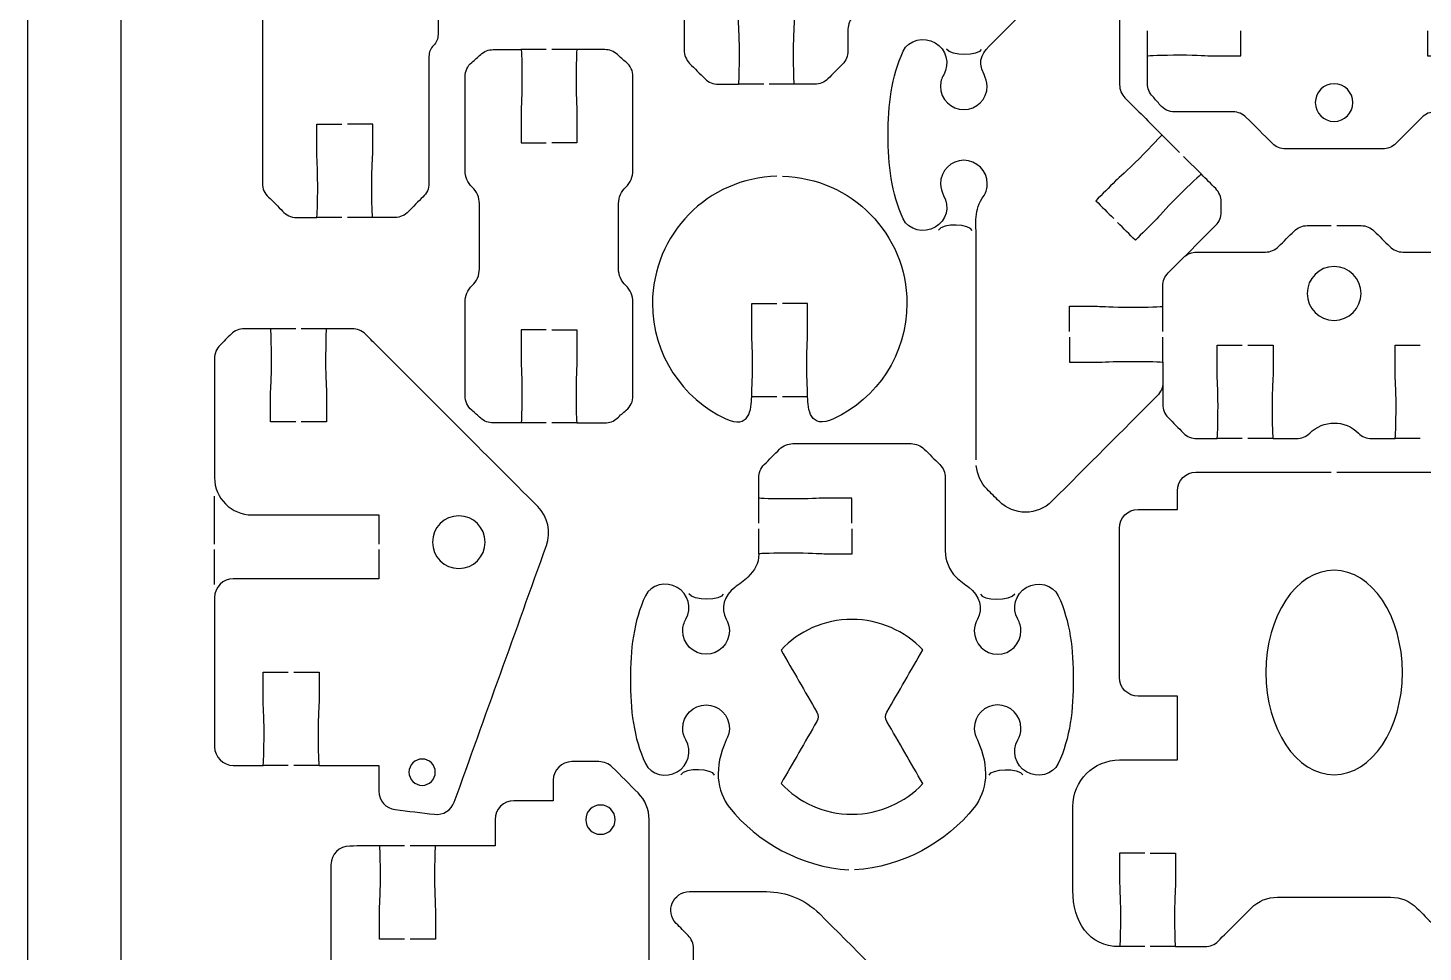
# Model space of a CAD drawing. Extents: x 0 to 410, y 0 to 455.
# Drawn here: x 135.1 to 209.8, y 76.1 to 125.7 of the extents above; entities that cross this region are included whole.
import ezdxf

# ---------------------------------------------------------------- set-up
doc = ezdxf.new("R2010")
doc.units = 0
doc.header["$MEASUREMENT"] = 0
doc.layers.add('DEFAULT', color=18, linetype='CONTINUOUS')

msp = doc.modelspace()

# ---------------------------------------------------------------- linework, layer by layer
at = {"layer": 'DEFAULT', "color": 1}
for points in [[(135.05, 17.15), (135.05, 212.847)], [(140.05, 17.15), (140.05, 212.847)], [(195.052, 124.155), (195.052, 125.503)], [(162.825, 124.49), (161.474, 124.49)], [(164.476, 124.49), (163.125, 124.49)], [(174.481, 122.631), (173.13, 122.631)], [(176.132, 122.631), (174.781, 122.631)], [(196.773, 118.976), (195.817, 119.932)], [(197.937, 117.812), (196.985, 118.765)], [(151.879, 115.498), (150.531, 115.498)], [(153.53, 115.498), (152.178, 115.498)], [(195.874, 109.388), (195.874, 110.739)], [(149.402, 109.539), (148.051, 109.539)], [(151.053, 109.539), (149.702, 109.539)], [(195.874, 107.74), (195.874, 109.088)], [(175.19, 105.888), (173.839, 105.888)], [(176.838, 105.888), (175.49, 105.888)], [(162.825, 104.488), (161.474, 104.488)], [(164.476, 104.488), (163.125, 104.488)], [(200.128, 103.648), (198.78, 103.648)], [(201.779, 103.648), (200.428, 103.648)], [(209.671, 103.648), (208.323, 103.648)], [(145.056, 98.004), (145.052, 100.565)], [(174.213, 99.115), (174.213, 100.466)], [(174.213, 97.464), (174.213, 98.815)], [(145.056, 95.841), (145.056, 97.704)], [(149.003, 86.14), (147.652, 86.14)], [(150.654, 86.14), (149.303, 86.14)], [(155.241, 81.829), (153.889, 81.829)], [(156.892, 81.829), (155.54, 81.829)], [(194.9, 76.435), (193.552, 76.435)], [(196.551, 76.435), (195.2, 76.435)]]:
    msp.add_lwpolyline(points, dxfattribs=at)
for points, knots in [([(149.381, 136.418), (148.931, 136.418), (148.48, 136.418), (148.03, 136.418), (148.03, 136.917), (148.03, 137.417), (148.03, 137.917), (148.03, 138.203), (148.079, 138.7), (148.079, 139.667), (148.079, 140.633), (148.058, 141.416), (148.03, 141.416), (147.636, 141.416), (147.242, 141.416), (146.848, 141.416), (146.562, 141.416), (146.28, 141.293), (146.093, 141.074), (145.903, 140.852), (145.56, 140.524), (145.345, 140.326), (145.137, 140.139), (145.017, 139.871), (145.017, 139.593), (145.017, 136.629), (145.017, 133.666), (145.017, 130.703), (145.017, 130.219), (145.19, 129.754), (145.507, 129.39), (146.047, 128.768), (146.587, 128.146), (147.127, 127.524), (147.444, 127.161), (147.617, 126.695), (147.617, 126.212), (147.617, 123.248), (147.617, 120.285), (147.617, 117.322), (147.617, 117.043), (147.737, 116.778), (147.942, 116.588), (148.157, 116.39), (148.499, 116.059), (148.693, 115.836), (148.884, 115.621), (149.159, 115.498), (149.444, 115.498), (149.807, 115.498), (150.169, 115.498), (150.531, 115.498), (150.556, 115.498), (150.58, 116.281), (150.58, 117.248), (150.58, 118.214), (150.531, 118.712), (150.531, 118.997), (150.531, 119.497), (150.531, 119.997), (150.531, 120.497), (150.98, 120.497), (151.429, 120.497), (151.879, 120.497)], [0, 0, 0, 0, 3.83, 3.83, 3.83, 8.08, 8.08, 8.08, 9.08, 9.08, 9.08, 10.08, 10.08, 10.08, 13.43, 13.43, 13.43, 14.43, 14.43, 14.43, 15.43, 15.43, 15.43, 16.43, 16.43, 16.43, 41.63, 41.63, 41.63, 42.63, 42.63, 42.63, 49.633728, 49.633728, 49.633728, 50.633728, 50.633728, 50.633728, 75.833728, 75.833728, 75.833728, 76.833728, 76.833728, 76.833728, 77.833728, 77.833728, 77.833728, 78.833728, 78.833728, 78.833728, 81.913728, 81.913728, 81.913728, 82.913728, 82.913728, 82.913728, 83.913728, 83.913728, 83.913728, 88.163728, 88.163728, 88.163728, 91.983728, 91.983728, 91.983728, 91.983728]), ([(174.894, 139.183), (174.894, 138.734), (174.894, 138.285), (174.894, 137.836), (174.394, 137.836), (173.894, 137.836), (173.395, 137.836), (173.109, 137.836), (172.611, 137.885), (171.645, 137.885), (170.678, 137.885), (169.895, 137.86), (169.895, 137.836), (169.895, 137.252), (169.895, 136.669), (169.895, 136.086), (169.895, 135.948), (169.948, 135.811), (170.043, 135.712), (170.145, 135.603), (170.22, 135.476), (170.22, 135.327), (170.22, 131.706), (170.22, 128.084), (170.22, 124.462), (170.22, 124.194), (170.325, 123.94), (170.512, 123.749), (170.788, 123.475), (171.063, 123.201), (171.338, 122.927), (171.525, 122.737), (171.779, 122.631), (172.043, 122.631), (172.407, 122.631), (172.77, 122.631), (173.133, 122.631), (173.158, 122.631), (173.183, 123.414), (173.183, 124.384), (173.183, 125.351), (173.133, 125.848), (173.133, 126.134), (173.133, 126.634), (173.133, 127.134), (173.133, 127.633), (173.583, 127.633), (174.032, 127.633), (174.481, 127.633)], [0, 0, 0, 0, 3.82, 3.82, 3.82, 8.07, 8.07, 8.07, 9.07, 9.07, 9.07, 10.07, 10.07, 10.07, 15.03, 15.03, 15.03, 16.03, 16.03, 16.03, 17.03, 17.03, 17.03, 47.83, 47.83, 47.83, 48.83, 48.83, 48.83, 52.132196, 52.132196, 52.132196, 53.132196, 53.132196, 53.132196, 56.222196, 56.222196, 56.222196, 57.222196, 57.222196, 57.222196, 58.222196, 58.222196, 58.222196, 62.472196, 62.472196, 62.472196, 66.292196, 66.292196, 66.292196, 66.292196]), ([(183.48, 132.636), (183.031, 132.636), (182.582, 132.636), (182.133, 132.636), (182.133, 132.136), (182.133, 131.636), (182.133, 131.136), (182.133, 130.851), (182.182, 130.353), (182.182, 129.387), (182.182, 128.462), (182.161, 127.707), (182.133, 127.633), (181.769, 127.633), (181.406, 127.633), (181.043, 127.633), (180.778, 127.633), (180.524, 127.528), (180.337, 127.341), (179.989, 126.992), (179.641, 126.644), (179.293, 126.296), (179.106, 126.106), (179, 125.852), (179, 125.587), (179, 125.197), (179, 124.806), (179, 124.416), (179, 124.155), (178.894, 123.901), (178.707, 123.714), (178.446, 123.451), (178.185, 123.187), (177.924, 122.924), (177.737, 122.737), (177.483, 122.631), (177.215, 122.631), (176.854, 122.631), (176.493, 122.631), (176.132, 122.631), (176.104, 122.631), (176.083, 123.414), (176.083, 124.384), (176.083, 125.351), (176.132, 125.848), (176.132, 126.134), (176.132, 126.634), (176.132, 127.134), (176.132, 127.633), (175.682, 127.633), (175.231, 127.633), (174.781, 127.633)], [0, 0, 0, 0, 3.82, 3.82, 3.82, 8.07, 8.07, 8.07, 9.07, 9.07, 9.07, 11.07, 11.07, 11.07, 14.16, 14.16, 14.16, 15.16, 15.16, 15.16, 19.346072, 19.346072, 19.346072, 20.346072, 20.346072, 20.346072, 23.666072, 23.666072, 23.666072, 24.666072, 24.666072, 24.666072, 27.8198, 27.8198, 27.8198, 28.8198, 28.8198, 28.8198, 31.8898, 31.8898, 31.8898, 32.8898, 32.8898, 32.8898, 33.8898, 33.8898, 33.8898, 38.1398, 38.1398, 38.1398, 41.9698, 41.9698, 41.9698, 41.9698]), ([(185.869, 102.509), (185.869, 103.697), (185.876, 111.49), (185.872, 114.228), (185.869, 115.29), (185.714, 115.826), (186.292, 116.683), (186.409, 116.863), (186.461, 117.078), (186.461, 117.308), (186.461, 117.995), (185.901, 118.556), (185.209, 118.56), (184.521, 118.56), (183.957, 117.999), (183.957, 117.304), (183.957, 117.078), (184.024, 116.867), (184.126, 116.68), (184.475, 116.083), (184.267, 115.318), (183.667, 114.976), (183.071, 114.63), (182.253, 114.806), (181.956, 115.427), (181.321, 116.778), (181.152, 118.334), (181.152, 119.911), (181.152, 121.491), (181.321, 123.054), (181.956, 124.402), (182.253, 125.026), (183.071, 125.203), (183.667, 124.857), (184.264, 124.511), (184.472, 123.746), (184.13, 123.146), (184.017, 122.963), (183.957, 122.751), (183.957, 122.525), (183.957, 121.834), (184.518, 121.276), (185.209, 121.273), (185.897, 121.273), (186.458, 121.834), (186.458, 122.529), (186.458, 122.751), (186.377, 122.956), (186.289, 123.15), (185.893, 124.003), (186.246, 124.356), (186.747, 124.857), (188.021, 126.131), (191.845, 129.955), (191.845, 129.955), (192.476, 130.586), (193.556, 130.138), (193.552, 129.249), (193.553, 127.036), (193.555, 124.823), (193.556, 122.61), (193.556, 122.345), (193.658, 122.091), (193.845, 121.904), (194.502, 121.247), (195.16, 120.59), (195.817, 119.932), (195.817, 119.893), (195.284, 119.332), (194.618, 118.659), (193.93, 117.974), (193.542, 117.657), (193.341, 117.456), (192.988, 117.102), (192.635, 116.748), (192.282, 116.394), (192.601, 116.076), (192.92, 115.759), (193.238, 115.441)], [0, 0, 0, 0, 1, 1, 1, 2, 2, 2, 3, 3, 3, 4, 4, 4, 5, 5, 5, 6, 6, 6, 7, 7, 7, 8, 8, 8, 9, 9, 9, 10, 10, 10, 11, 11, 11, 12, 12, 12, 13, 13, 13, 14, 14, 14, 15, 15, 15, 16, 16, 16, 17, 17, 17, 18, 18, 18, 19, 19, 19, 37.820003, 37.820003, 37.820003, 38.820003, 38.820003, 38.820003, 46.725456, 46.725456, 46.725456, 47.725456, 47.725456, 47.725456, 48.725456, 48.725456, 48.725456, 52.975174, 52.975174, 52.975174, 56.800628, 56.800628, 56.800628, 56.800628]), ([(152.027, 128.311), (152.027, 127.86), (152.027, 127.41), (152.027, 126.96), (152.527, 126.96), (153.026, 126.96), (153.526, 126.96), (153.812, 126.96), (154.309, 127.009), (155.276, 127.009), (156.242, 127.009), (157.029, 126.984), (157.029, 126.96), (157.029, 126.406), (157.029, 125.852), (157.029, 125.298), (157.029, 125.079), (156.941, 124.868), (156.786, 124.709), (156.631, 124.554), (156.542, 124.342), (156.542, 124.123), (156.542, 121.857), (156.542, 119.591), (156.542, 117.325), (156.542, 117.046), (156.426, 116.782), (156.221, 116.591), (155.999, 116.387), (155.653, 116.041), (155.449, 115.819), (155.258, 115.614), (154.994, 115.498), (154.715, 115.498), (154.32, 115.498), (153.925, 115.498), (153.53, 115.498), (153.501, 115.498), (153.48, 116.281), (153.48, 117.248), (153.48, 118.214), (153.53, 118.712), (153.53, 118.997), (153.53, 119.497), (153.53, 119.997), (153.53, 120.497), (153.079, 120.497), (152.629, 120.497), (152.178, 120.497)], [0, 0, 0, 0, 3.83, 3.83, 3.83, 8.08, 8.08, 8.08, 9.08, 9.08, 9.08, 10.08, 10.08, 10.08, 14.79, 14.79, 14.79, 15.79, 15.79, 15.79, 16.79, 16.79, 16.79, 36.06, 36.06, 36.06, 37.06, 37.06, 37.06, 38.06, 38.06, 38.06, 39.06, 39.06, 39.06, 42.42, 42.42, 42.42, 43.42, 43.42, 43.42, 44.42, 44.42, 44.42, 48.67, 48.67, 48.67, 52.5, 52.5, 52.5, 52.5]), ([(210.052, 125.503), (210.052, 125.053), (210.052, 124.604), (210.052, 124.155), (210.551, 124.155), (211.051, 124.155), (211.551, 124.155), (211.837, 124.155), (212.338, 124.204), (213.304, 124.204), (214.271, 124.204), (215.054, 124.18), (215.054, 124.155), (215.054, 123.659), (215.054, 123.162), (215.054, 122.666), (215.054, 122.412), (214.959, 122.169), (214.782, 121.989), (214.641, 121.837), (214.5, 121.678), (214.37, 121.516), (214.179, 121.287), (213.897, 121.153), (213.601, 121.153), (212.555, 121.153), (211.51, 121.153), (210.464, 121.153), (210.2, 121.153), (209.946, 121.047), (209.759, 120.86), (209.292, 120.393), (208.825, 119.926), (208.358, 119.459), (208.168, 119.273), (207.914, 119.167), (207.649, 119.167), (205.917, 119.167), (204.185, 119.167), (202.453, 119.167), (202.188, 119.167), (201.934, 119.273), (201.747, 119.459), (201.28, 119.926), (200.814, 120.393), (200.347, 120.86), (200.156, 121.047), (199.902, 121.153), (199.638, 121.153), (198.593, 121.153), (197.549, 121.153), (196.505, 121.153), (196.205, 121.153), (195.923, 121.287), (195.732, 121.516), (195.605, 121.671), (195.471, 121.827), (195.33, 121.975), (195.15, 122.158), (195.052, 122.409), (195.052, 122.67), (195.052, 123.165), (195.052, 123.66), (195.052, 124.155), (195.052, 124.183), (195.835, 124.204), (196.801, 124.204), (197.768, 124.204), (198.265, 124.155), (198.551, 124.155), (199.051, 124.155), (199.551, 124.155), (200.05, 124.155), (200.05, 124.604), (200.05, 125.053), (200.05, 125.503)], [0, 0, 0, 0, 3.82, 3.82, 3.82, 8.07, 8.07, 8.07, 9.07, 9.07, 9.07, 10.07, 10.07, 10.07, 14.29, 14.29, 14.29, 15.29, 15.29, 15.29, 16.29, 16.29, 16.29, 17.29, 17.29, 17.29, 26.18, 26.18, 26.18, 27.18, 27.18, 27.18, 32.794428, 32.794428, 32.794428, 33.794428, 33.794428, 33.794428, 48.524428, 48.524428, 48.524428, 49.524428, 49.524428, 49.524428, 55.138856, 55.138856, 55.138856, 56.138856, 56.138856, 56.138856, 65.018856, 65.018856, 65.018856, 66.018856, 66.018856, 66.018856, 67.018856, 67.018856, 67.018856, 68.018856, 68.018856, 68.018856, 72.228856, 72.228856, 72.228856, 73.228856, 73.228856, 73.228856, 74.228856, 74.228856, 74.228856, 78.478856, 78.478856, 78.478856, 82.298856, 82.298856, 82.298856, 82.298856]), ([(162.825, 109.486), (162.376, 109.486), (161.927, 109.486), (161.478, 109.486), (161.478, 108.987), (161.478, 108.487), (161.478, 107.987), (161.478, 107.701), (161.527, 107.204), (161.527, 106.237), (161.527, 105.271), (161.502, 104.488), (161.478, 104.488), (160.981, 104.488), (160.485, 104.488), (159.989, 104.488), (159.739, 104.488), (159.495, 104.579), (159.315, 104.749), (159.16, 104.897), (159.001, 105.038), (158.835, 105.172), (158.606, 105.359), (158.476, 105.641), (158.476, 105.941), (158.476, 107.616), (158.476, 109.29), (158.476, 110.965), (158.476, 111.3), (158.613, 111.621), (158.86, 111.85), (159.107, 112.079), (159.248, 112.404), (159.248, 112.739), (159.248, 113.906), (159.248, 115.072), (159.248, 116.239), (159.248, 116.574), (159.107, 116.895), (158.864, 117.124), (158.617, 117.353), (158.476, 117.678), (158.476, 118.013), (158.476, 119.688), (158.476, 121.362), (158.476, 123.037), (158.476, 123.333), (158.606, 123.619), (158.835, 123.806), (159.001, 123.94), (159.16, 124.081), (159.315, 124.229), (159.495, 124.402), (159.742, 124.49), (159.993, 124.49), (160.488, 124.49), (160.983, 124.49), (161.478, 124.49), (161.506, 124.49), (161.527, 123.707), (161.527, 122.74), (161.527, 121.774), (161.478, 121.273), (161.478, 120.987), (161.478, 120.487), (161.478, 119.987), (161.478, 119.488), (161.927, 119.488), (162.376, 119.488), (162.825, 119.488)], [0, 0, 0, 0, 3.82, 3.82, 3.82, 8.07, 8.07, 8.07, 9.07, 9.07, 9.07, 10.07, 10.07, 10.07, 14.29, 14.29, 14.29, 15.29, 15.29, 15.29, 16.29, 16.29, 16.29, 17.29, 17.29, 17.29, 31.53, 31.53, 31.53, 32.53, 32.53, 32.53, 33.53, 33.53, 33.53, 43.45, 43.45, 43.45, 44.45, 44.45, 44.45, 45.45, 45.45, 45.45, 59.69, 59.69, 59.69, 60.69, 60.69, 60.69, 61.69, 61.69, 61.69, 62.69, 62.69, 62.69, 66.9, 66.9, 66.9, 67.9, 67.9, 67.9, 68.9, 68.9, 68.9, 73.15, 73.15, 73.15, 76.97, 76.97, 76.97, 76.97]), ([(163.125, 109.486), (163.576, 109.486), (164.026, 109.486), (164.476, 109.486), (164.476, 108.987), (164.476, 108.487), (164.476, 107.987), (164.476, 107.701), (164.427, 107.204), (164.427, 106.237), (164.427, 105.271), (164.448, 104.488), (164.476, 104.488), (164.971, 104.488), (165.466, 104.488), (165.962, 104.488), (166.212, 104.488), (166.455, 104.579), (166.635, 104.752), (166.791, 104.9), (166.953, 105.041), (167.115, 105.176), (167.348, 105.362), (167.478, 105.645), (167.478, 105.941), (167.478, 107.616), (167.478, 109.29), (167.478, 110.965), (167.478, 111.3), (167.337, 111.621), (167.09, 111.85), (166.843, 112.079), (166.702, 112.407), (166.702, 112.743), (166.704, 113.909), (166.705, 115.076), (166.706, 116.242), (166.706, 116.577), (166.847, 116.898), (167.09, 117.128), (167.337, 117.357), (167.478, 117.681), (167.478, 118.017), (167.478, 119.691), (167.478, 121.366), (167.478, 123.04), (167.478, 123.337), (167.348, 123.622), (167.115, 123.809), (166.953, 123.943), (166.791, 124.081), (166.639, 124.229), (166.459, 124.402), (166.212, 124.49), (165.965, 124.49), (165.469, 124.49), (164.973, 124.49), (164.476, 124.49), (164.452, 124.49), (164.427, 123.707), (164.427, 122.74), (164.427, 121.774), (164.476, 121.273), (164.476, 120.987), (164.476, 120.487), (164.476, 119.987), (164.476, 119.488), (164.026, 119.488), (163.576, 119.488), (163.125, 119.488)], [0, 0, 0, 0, 3.83, 3.83, 3.83, 8.08, 8.08, 8.08, 9.08, 9.08, 9.08, 10.08, 10.08, 10.08, 14.29, 14.29, 14.29, 15.29, 15.29, 15.29, 16.29, 16.29, 16.29, 17.29, 17.29, 17.29, 31.53, 31.53, 31.53, 32.53, 32.53, 32.53, 33.53, 33.53, 33.53, 43.450005, 43.450005, 43.450005, 44.450005, 44.450005, 44.450005, 45.450005, 45.450005, 45.450005, 59.690005, 59.690005, 59.690005, 60.690005, 60.690005, 60.690005, 61.690005, 61.690005, 61.690005, 62.690005, 62.690005, 62.690005, 66.910005, 66.910005, 66.910005, 67.910005, 67.910005, 67.910005, 68.910005, 68.910005, 68.910005, 73.160005, 73.160005, 73.160005, 76.990005, 76.990005, 76.990005, 76.990005]), ([(205.052, 120.644), (204.494, 120.644), (204.043, 121.096), (204.043, 121.653), (204.043, 122.211), (204.494, 122.662), (205.052, 122.662), (205.606, 122.662), (206.057, 122.211), (206.057, 121.653), (206.057, 121.096), (205.606, 120.644), (205.052, 120.644)], [1, 1, 1, 1, 2, 2, 2, 3, 3, 3, 4, 4, 4, 5, 5, 5, 5]), ([(175.19, 117.703), (171.493, 117.625), (168.523, 114.605), (168.523, 110.891), (168.523, 108.153), (170.131, 105.796), (172.456, 104.71), (173.701, 104.128), (173.839, 105.235), (173.839, 105.888), (173.839, 106.241), (173.888, 106.671), (173.888, 107.638), (173.888, 108.605), (173.839, 109.102), (173.839, 109.388), (173.839, 109.889), (173.839, 110.39), (173.839, 110.891), (174.289, 110.891), (174.74, 110.891), (175.19, 110.891)], [0, 0, 0, 0, 1, 1, 1, 2, 2, 2, 3, 3, 3, 4, 4, 4, 5, 5, 5, 9.26, 9.26, 9.26, 13.09, 13.09, 13.09, 13.09]), ([(175.49, 117.703), (179.187, 117.625), (182.158, 114.605), (182.158, 110.891), (182.158, 108.153), (180.545, 105.793), (178.221, 104.71), (176.975, 104.128), (176.838, 105.235), (176.838, 105.888), (176.838, 106.241), (176.788, 106.671), (176.788, 107.638), (176.788, 108.605), (176.838, 109.102), (176.838, 109.388), (176.838, 109.889), (176.838, 110.39), (176.838, 110.891), (176.388, 110.891), (175.939, 110.891), (175.49, 110.891)], [0, 0, 0, 0, 1, 1, 1, 2, 2, 2, 3, 3, 3, 4, 4, 4, 5, 5, 5, 9.26, 9.26, 9.26, 13.08, 13.08, 13.08, 13.08]), ([(190.868, 109.388), (190.868, 109.838), (190.868, 110.288), (190.868, 110.739), (191.369, 110.739), (191.87, 110.739), (192.37, 110.739), (192.653, 110.739), (193.15, 110.689), (194.12, 110.689), (195.073, 110.689), (195.845, 110.711), (195.874, 110.739), (195.871, 111.1), (195.869, 111.461), (195.866, 111.822), (195.866, 112.09), (195.976, 112.344), (196.163, 112.531), (197.012, 113.38), (197.861, 114.229), (198.71, 115.078), (198.897, 115.265), (198.999, 115.519), (198.999, 115.787), (198.999, 115.971), (198.999, 116.154), (198.999, 116.337), (198.999, 116.602), (198.893, 116.852), (198.71, 117.043), (198.452, 117.299), (198.195, 117.556), (197.937, 117.812), (197.902, 117.812), (197.338, 117.283), (196.664, 116.609), (195.979, 115.925), (195.665, 115.537), (195.461, 115.336), (195.108, 114.983), (194.755, 114.63), (194.402, 114.277), (194.085, 114.593), (193.767, 114.91), (193.45, 115.226)], [0, 0, 0, 0, 3.83, 3.83, 3.83, 8.09, 8.09, 8.09, 9.09, 9.09, 9.09, 10.09, 10.09, 10.09, 13.160065, 13.160065, 13.160065, 14.160065, 14.160065, 14.160065, 24.370687, 24.370687, 24.370687, 25.370687, 25.370687, 25.370687, 26.930687, 26.930687, 26.930687, 27.930687, 27.930687, 27.930687, 31.020752, 31.020752, 31.020752, 32.020752, 32.020752, 32.020752, 33.020752, 33.020752, 33.020752, 37.263392, 37.263392, 37.263392, 41.074705, 41.074705, 41.074705, 41.074705]), ([(196.985, 113.36), (197.172, 113.543), (197.426, 113.646), (197.69, 113.646), (198.916, 113.646), (200.141, 113.646), (201.366, 113.646), (201.634, 113.646), (201.888, 113.752), (202.075, 113.939), (202.352, 114.215), (202.628, 114.491), (202.904, 114.768), (203.091, 114.955), (203.345, 115.06), (203.61, 115.06), (204.04, 115.06), (204.471, 115.06), (204.901, 115.06)], [0, 0, 0, 0, 1, 1, 1, 11.42, 11.42, 11.42, 12.42, 12.42, 12.42, 15.743402, 15.743402, 15.743402, 16.743402, 16.743402, 16.743402, 20.403402, 20.403402, 20.403402, 20.403402]), ([(205.201, 115.06), (205.633, 115.06), (206.064, 115.06), (206.496, 115.06), (206.76, 115.06), (207.014, 114.955), (207.201, 114.768), (207.478, 114.491), (207.754, 114.215), (208.03, 113.939), (208.217, 113.752), (208.471, 113.646), (208.736, 113.646), (209.96, 113.646), (211.184, 113.646), (212.408, 113.646), (212.673, 113.646), (212.927, 113.543), (213.114, 113.356)], [0, 0, 0, 0, 3.67, 3.67, 3.67, 4.67, 4.67, 4.67, 7.993402, 7.993402, 7.993402, 8.993402, 8.993402, 8.993402, 19.403402, 19.403402, 19.403402, 20.403402, 20.403402, 20.403402, 20.403402]), ([(203.607, 111.426), (203.607, 112.223), (204.252, 112.872), (205.05, 112.872), (205.847, 112.872), (206.493, 112.223), (206.493, 111.426), (206.493, 110.629), (205.847, 109.983), (205.05, 109.983), (204.252, 109.983), (203.607, 110.629), (203.607, 111.426)], [1, 1, 1, 1, 2, 2, 2, 3, 3, 3, 4, 4, 4, 5, 5, 5, 5]), ([(149.402, 104.541), (148.953, 104.541), (148.504, 104.541), (148.055, 104.541), (148.055, 105.04), (148.055, 105.54), (148.055, 106.04), (148.055, 106.326), (148.104, 106.823), (148.104, 107.79), (148.104, 108.756), (148.079, 109.539), (148.055, 109.539), (147.584, 109.539), (147.114, 109.539), (146.643, 109.539), (146.379, 109.539), (146.125, 109.434), (145.938, 109.247), (145.741, 109.05), (145.545, 108.854), (145.349, 108.657), (145.158, 108.47), (145.052, 108.216), (145.052, 107.948), (145.052, 105.82), (145.052, 103.691), (145.052, 101.563), (145.052, 100.459), (145.948, 99.563), (147.053, 99.563), (149.32, 99.563), (151.587, 99.563), (153.854, 99.563), (153.854, 99.043), (153.854, 98.523), (153.854, 98.004)], [0, 0, 0, 0, 3.82, 3.82, 3.82, 8.07, 8.07, 8.07, 9.07, 9.07, 9.07, 10.07, 10.07, 10.07, 14.07, 14.07, 14.07, 15.07, 15.07, 15.07, 17.431737, 17.431737, 17.431737, 18.431737, 18.431737, 18.431737, 36.531737, 36.531737, 36.531737, 37.531737, 37.531737, 37.531737, 56.811737, 56.811737, 56.811737, 61.231737, 61.231737, 61.231737, 61.231737]), ([(149.303, 91.138), (149.754, 91.138), (150.204, 91.138), (150.654, 91.138), (150.654, 90.639), (150.654, 90.139), (150.654, 89.639), (150.654, 89.353), (150.605, 88.856), (150.605, 87.889), (150.605, 86.923), (150.626, 86.14), (150.654, 86.14), (151.721, 86.14), (152.788, 86.14), (153.854, 86.14), (153.854, 85.683), (153.854, 85.227), (153.854, 84.771), (153.854, 84.263), (154.232, 83.836), (154.736, 83.776), (155.438, 83.693), (156.14, 83.609), (156.842, 83.526), (157.304, 83.469), (157.745, 83.741), (157.901, 84.178), (159.548, 88.76), (161.195, 93.341), (162.843, 97.922), (163.104, 98.649), (162.924, 99.464), (162.374, 100.014), (159.493, 102.895), (156.612, 105.776), (153.731, 108.657), (153.532, 108.855), (153.333, 109.053), (153.135, 109.25), (152.948, 109.434), (152.697, 109.539), (152.432, 109.539), (151.973, 109.539), (151.513, 109.539), (151.053, 109.539), (151.025, 109.539), (151.004, 108.756), (151.004, 107.79), (151.004, 106.823), (151.053, 106.326), (151.053, 106.04), (151.053, 105.54), (151.053, 105.04), (151.053, 104.541), (150.603, 104.541), (150.152, 104.541), (149.702, 104.541)], [0, 0, 0, 0, 3.83, 3.83, 3.83, 8.08, 8.08, 8.08, 9.08, 9.08, 9.08, 10.08, 10.08, 10.08, 19.15, 19.15, 19.15, 23.03, 23.03, 23.03, 24.03, 24.03, 24.03, 30.042071, 30.042071, 30.042071, 31.042071, 31.042071, 31.042071, 72.444507, 72.444507, 72.444507, 73.444507, 73.444507, 73.444507, 108.092739, 108.092739, 108.092739, 110.4757, 110.4757, 110.4757, 111.4757, 111.4757, 111.4757, 115.3857, 115.3857, 115.3857, 116.3857, 116.3857, 116.3857, 117.3857, 117.3857, 117.3857, 121.6357, 121.6357, 121.6357, 125.4657, 125.4657, 125.4657, 125.4657]), ([(190.868, 109.088), (190.868, 108.637), (190.868, 108.187), (190.868, 107.737), (191.369, 107.738), (191.87, 107.739), (192.37, 107.74), (192.653, 107.74), (193.154, 107.79), (194.12, 107.79), (195.069, 107.786), (195.845, 107.765), (195.874, 107.74), (195.874, 107.378), (195.874, 107.016), (195.874, 106.654), (195.874, 106.389), (195.764, 106.135), (195.577, 105.948), (193.695, 104.064), (191.812, 102.18), (189.929, 100.297), (189.153, 99.513), (187.883, 99.513), (187.1, 100.297), (186.885, 100.512), (186.67, 100.727), (186.454, 100.942), (186.116, 101.281), (185.911, 101.729), (185.876, 102.209)], [0, 0, 0, 0, 3.83, 3.83, 3.83, 8.090012, 8.090012, 8.090012, 9.090012, 9.090012, 9.090012, 10.090012, 10.090012, 10.090012, 13.170012, 13.170012, 13.170012, 14.170012, 14.170012, 14.170012, 36.818643, 36.818643, 36.818643, 37.818643, 37.818643, 37.818643, 40.406654, 40.406654, 40.406654, 41.406654, 41.406654, 41.406654, 41.406654]), ([(195.874, 106.654), (195.871, 106.262), (195.869, 105.87), (195.866, 105.479), (195.866, 105.214), (195.972, 104.96), (196.159, 104.773), (196.434, 104.496), (196.71, 104.218), (196.985, 103.941), (197.172, 103.75), (197.426, 103.648), (197.694, 103.648), (198.056, 103.648), (198.418, 103.648), (198.78, 103.648), (198.805, 103.648), (198.83, 104.431), (198.83, 105.401), (198.83, 106.368), (198.78, 106.865), (198.78, 107.151), (198.78, 107.651), (198.78, 108.151), (198.78, 108.65), (199.23, 108.65), (199.679, 108.65), (200.128, 108.65)], [0, 0, 0, 0, 3.33006, 3.33006, 3.33006, 4.33006, 4.33006, 4.33006, 7.653492, 7.653492, 7.653492, 8.653492, 8.653492, 8.653492, 11.733492, 11.733492, 11.733492, 12.733492, 12.733492, 12.733492, 13.733492, 13.733492, 13.733492, 17.983492, 17.983492, 17.983492, 21.803492, 21.803492, 21.803492, 21.803492]), ([(200.428, 108.65), (200.878, 108.65), (201.329, 108.65), (201.779, 108.65), (201.779, 108.151), (201.779, 107.651), (201.779, 107.151), (201.779, 106.865), (201.73, 106.368), (201.73, 105.401), (201.73, 104.431), (201.751, 103.648), (201.779, 103.648), (202.198, 103.648), (202.616, 103.648), (203.035, 103.648), (203.3, 103.648), (203.554, 103.75), (203.744, 103.941), (204.464, 104.664), (205.631, 104.668), (206.355, 103.941), (206.542, 103.754), (206.799, 103.648), (207.064, 103.648), (207.483, 103.648), (207.903, 103.648), (208.323, 103.648), (208.348, 103.648), (208.372, 104.431), (208.372, 105.401), (208.372, 106.368), (208.323, 106.865), (208.323, 107.151), (208.323, 107.651), (208.323, 108.151), (208.323, 108.65), (208.772, 108.65), (209.221, 108.65), (209.671, 108.65)], [0, 0, 0, 0, 3.83, 3.83, 3.83, 8.08, 8.08, 8.08, 9.08, 9.08, 9.08, 10.08, 10.08, 10.08, 13.64, 13.64, 13.64, 14.64, 14.64, 14.64, 15.64, 15.64, 15.64, 16.64, 16.64, 16.64, 20.21, 20.21, 20.21, 21.21, 21.21, 21.21, 22.21, 22.21, 22.21, 26.46, 26.46, 26.46, 30.28, 30.28, 30.28, 30.28]), ([(179.212, 99.115), (179.212, 99.565), (179.212, 100.016), (179.212, 100.466), (178.712, 100.466), (178.212, 100.466), (177.713, 100.466), (177.427, 100.466), (176.929, 100.417), (175.963, 100.417), (174.996, 100.417), (174.213, 100.441), (174.213, 100.466), (174.213, 100.828), (174.213, 101.19), (174.213, 101.552), (174.213, 101.817), (174.315, 102.071), (174.506, 102.258), (174.782, 102.534), (175.058, 102.811), (175.335, 103.087), (175.522, 103.274), (175.776, 103.38), (176.04, 103.38), (178.154, 103.38), (180.267, 103.38), (182.38, 103.38), (182.644, 103.38), (182.898, 103.278), (183.089, 103.091), (183.364, 102.814), (183.639, 102.538), (183.914, 102.262), (184.105, 102.075), (184.211, 101.821), (184.211, 101.556), (184.21, 100.253), (184.208, 98.95), (184.207, 97.647), (184.207, 97.115), (184.419, 96.607), (184.793, 96.233), (184.987, 96.039), (185.273, 95.841), (185.488, 95.679), (186.035, 95.259), (186.282, 94.567), (185.936, 93.971), (185.826, 93.788), (185.766, 93.576), (185.766, 93.35), (185.766, 92.659), (186.327, 92.098), (187.019, 92.098), (187.707, 92.098), (188.268, 92.659), (188.268, 93.35), (188.268, 93.576), (188.204, 93.791), (188.098, 93.975), (187.753, 94.571), (187.961, 95.337), (188.557, 95.679), (189.157, 96.024), (189.975, 95.852), (190.271, 95.227), (190.906, 93.876), (191.076, 92.32), (191.076, 90.743), (191.076, 89.163), (190.906, 87.6), (190.271, 86.253), (189.979, 85.628), (189.157, 85.452), (188.56, 85.797), (187.961, 86.143), (187.756, 86.909), (188.102, 87.508), (188.211, 87.692), (188.271, 87.904), (188.271, 88.129), (188.271, 88.821), (187.71, 89.382), (187.019, 89.382), (186.331, 89.382), (185.77, 88.821), (185.77, 88.129), (185.77, 87.904), (185.851, 87.695), (185.939, 87.505), (186.61, 86.027), (186.454, 84.767), (185.759, 83.885), (184.292, 82.023), (181.872, 80.686), (179.353, 80.545)], [0, 0, 0, 0, 3.83, 3.83, 3.83, 8.08, 8.08, 8.08, 9.08, 9.08, 9.08, 10.08, 10.08, 10.08, 13.16, 13.16, 13.16, 14.16, 14.16, 14.16, 17.483402, 17.483402, 17.483402, 18.483402, 18.483402, 18.483402, 36.453402, 36.453402, 36.453402, 37.453402, 37.453402, 37.453402, 40.76974, 40.76974, 40.76974, 41.76974, 41.76974, 41.76974, 52.849745, 52.849745, 52.849745, 53.849745, 53.849745, 53.849745, 54.849745, 54.849745, 54.849745, 55.849745, 55.849745, 55.849745, 56.849745, 56.849745, 56.849745, 57.849745, 57.849745, 57.849745, 58.849745, 58.849745, 58.849745, 59.849745, 59.849745, 59.849745, 60.849745, 60.849745, 60.849745, 61.849745, 61.849745, 61.849745, 62.849745, 62.849745, 62.849745, 63.849745, 63.849745, 63.849745, 64.849745, 64.849745, 64.849745, 65.849745, 65.849745, 65.849745, 66.849745, 66.849745, 66.849745, 67.849745, 67.849745, 67.849745, 68.849745, 68.849745, 68.849745, 69.849745, 69.849745, 69.849745, 70.849745, 70.849745, 70.849745, 71.849745, 71.849745, 71.849745, 71.849745]), ([(194.9, 81.434), (194.451, 81.434), (194.001, 81.434), (193.552, 81.434), (193.552, 80.934), (193.552, 80.434), (193.552, 79.934), (193.552, 79.649), (193.602, 79.151), (193.602, 78.184), (193.602, 77.218), (193.577, 76.435), (193.552, 76.435), (191.894, 76.435), (191.051, 77.779), (191.051, 79.437), (191.051, 80.936), (191.051, 82.435), (191.051, 83.935), (191.051, 85.318), (192.173, 86.436), (193.552, 86.436), (194.585, 86.436), (195.617, 86.436), (196.65, 86.436), (196.65, 87.575), (196.65, 88.715), (196.65, 89.854), (195.949, 89.854), (195.248, 89.854), (194.547, 89.854), (193.997, 89.854), (193.549, 90.302), (193.549, 90.853), (193.549, 93.519), (193.549, 96.184), (193.549, 98.85), (193.549, 99.404), (193.993, 99.852), (194.547, 99.852), (195.248, 99.853), (195.949, 99.854), (196.65, 99.856), (196.65, 100.188), (196.65, 100.521), (196.65, 100.854), (196.65, 101.408), (197.098, 101.852), (197.648, 101.852), (200.066, 101.852), (202.483, 101.852), (204.901, 101.852)], [0, 0, 0, 0, 3.82, 3.82, 3.82, 8.07, 8.07, 8.07, 9.07, 9.07, 9.07, 10.07, 10.07, 10.07, 11.07, 11.07, 11.07, 23.82, 23.82, 23.82, 24.82, 24.82, 24.82, 33.6, 33.6, 33.6, 43.29, 43.29, 43.29, 49.25, 49.25, 49.25, 50.25, 50.25, 50.25, 72.92, 72.92, 72.92, 73.92, 73.92, 73.92, 79.880008, 79.880008, 79.880008, 82.710008, 82.710008, 82.710008, 83.710008, 83.710008, 83.710008, 104.270008, 104.270008, 104.270008, 104.270008]), ([(205.201, 101.852), (207.618, 101.852), (210.034, 101.852), (212.451, 101.852), (213.004, 101.852), (213.452, 101.404), (213.452, 100.85), (213.452, 100.519), (213.452, 100.187), (213.452, 99.856), (214.151, 99.854), (214.849, 99.853), (215.548, 99.852), (216.102, 99.852), (216.55, 99.404), (216.55, 98.85), (216.55, 96.186), (216.55, 93.521), (216.55, 90.856), (216.55, 90.306), (216.098, 89.854), (215.548, 89.854), (214.849, 89.854), (214.151, 89.854), (213.452, 89.854), (213.452, 88.715), (213.452, 87.575), (213.452, 86.436), (214.486, 86.436), (215.52, 86.436), (216.553, 86.436), (217.933, 86.436), (219.051, 85.318), (219.051, 83.938), (219.051, 82.438), (219.051, 80.937), (219.051, 79.437), (219.051, 77.779), (218.208, 76.435), (216.55, 76.435), (216.522, 76.435), (216.5, 77.218), (216.5, 78.184), (216.5, 79.151), (216.55, 79.649), (216.55, 79.934), (216.55, 80.434), (216.55, 80.934), (216.55, 81.434), (216.099, 81.434), (215.649, 81.434), (215.199, 81.434)], [0, 0, 0, 0, 20.55, 20.55, 20.55, 21.55, 21.55, 21.55, 24.37, 24.37, 24.37, 30.310008, 30.310008, 30.310008, 31.310008, 31.310008, 31.310008, 53.970008, 53.970008, 53.970008, 54.970008, 54.970008, 54.970008, 60.910008, 60.910008, 60.910008, 70.600008, 70.600008, 70.600008, 79.390008, 79.390008, 79.390008, 80.390008, 80.390008, 80.390008, 93.150008, 93.150008, 93.150008, 94.150008, 94.150008, 94.150008, 95.150008, 95.150008, 95.150008, 96.150008, 96.150008, 96.150008, 100.400008, 100.400008, 100.400008, 104.230008, 104.230008, 104.230008, 104.230008]), ([(158.143, 99.514), (158.919, 99.514), (159.551, 98.883), (159.551, 98.103), (159.551, 97.323), (158.919, 96.692), (158.143, 96.692), (157.364, 96.692), (156.732, 97.323), (156.732, 98.103), (156.732, 98.883), (157.364, 99.514), (158.143, 99.514)], [1, 1, 1, 1, 2, 2, 2, 3, 3, 3, 4, 4, 4, 5, 5, 5, 5]), ([(179.212, 98.815), (179.212, 98.366), (179.212, 97.917), (179.212, 97.467), (178.712, 97.467), (178.212, 97.467), (177.713, 97.467), (177.427, 97.467), (176.929, 97.517), (175.963, 97.517), (175.042, 97.517), (174.287, 97.499), (174.217, 97.467), (174.217, 96.935), (174.005, 96.607), (173.631, 96.233), (173.44, 96.039), (173.144, 95.841), (172.932, 95.679), (172.386, 95.259), (172.132, 94.567), (172.477, 93.971), (172.587, 93.788), (172.647, 93.576), (172.647, 93.35), (172.647, 92.659), (172.086, 92.098), (171.394, 92.098), (170.706, 92.098), (170.145, 92.659), (170.145, 93.35), (170.145, 93.576), (170.209, 93.791), (170.315, 93.975), (170.657, 94.571), (170.452, 95.337), (169.853, 95.679), (169.256, 96.024), (168.434, 95.852), (168.142, 95.227), (167.507, 93.876), (167.337, 92.32), (167.337, 90.743), (167.337, 89.163), (167.507, 87.6), (168.142, 86.253), (168.434, 85.628), (169.256, 85.452), (169.853, 85.797), (170.452, 86.143), (170.657, 86.909), (170.311, 87.508), (170.202, 87.692), (170.142, 87.904), (170.142, 88.129), (170.142, 88.821), (170.703, 89.382), (171.394, 89.382), (172.082, 89.382), (172.643, 88.821), (172.643, 88.129), (172.643, 87.904), (172.562, 87.695), (172.474, 87.505), (171.8, 86.027), (171.959, 84.767), (172.654, 83.885), (174.121, 82.026), (176.538, 80.686), (179.053, 80.548)], [0, 0, 0, 0, 3.82, 3.82, 3.82, 8.07, 8.07, 8.07, 9.07, 9.07, 9.07, 10.07, 10.07, 10.07, 11.07, 11.07, 11.07, 12.07, 12.07, 12.07, 13.07, 13.07, 13.07, 14.07, 14.07, 14.07, 15.07, 15.07, 15.07, 16.07, 16.07, 16.07, 17.07, 17.07, 17.07, 18.07, 18.07, 18.07, 19.07, 19.07, 19.07, 20.07, 20.07, 20.07, 21.07, 21.07, 21.07, 22.07, 22.07, 22.07, 23.07, 23.07, 23.07, 24.07, 24.07, 24.07, 25.07, 25.07, 25.07, 26.07, 26.07, 26.07, 27.07, 27.07, 27.07, 28.07, 28.07, 28.07, 29.07, 29.07, 29.07, 29.07]), ([(153.854, 97.704), (153.854, 97.183), (153.854, 96.662), (153.854, 96.141), (151.255, 96.141), (148.657, 96.141), (146.058, 96.141), (145.507, 96.141), (145.056, 95.689), (145.056, 95.139), (145.056, 92.474), (145.056, 89.81), (145.056, 87.145), (145.056, 86.591), (145.504, 86.143), (146.058, 86.143), (146.59, 86.142), (147.123, 86.141), (147.656, 86.14), (147.681, 86.14), (147.705, 86.923), (147.705, 87.889), (147.705, 88.856), (147.656, 89.353), (147.656, 89.639), (147.656, 90.139), (147.656, 90.639), (147.656, 91.138), (148.105, 91.138), (148.554, 91.138), (149.003, 91.138)], [0, 0, 0, 0, 4.43, 4.43, 4.43, 26.53, 26.53, 26.53, 27.53, 27.53, 27.53, 50.19, 50.19, 50.19, 51.19, 51.19, 51.19, 55.720011, 55.720011, 55.720011, 56.720011, 56.720011, 56.720011, 57.720011, 57.720011, 57.720011, 61.970011, 61.970011, 61.970011, 65.790011, 65.790011, 65.790011, 65.790011]), ([(201.391, 91.122), (201.391, 94.146), (203.028, 96.597), (205.05, 96.597), (207.071, 96.597), (208.711, 94.146), (208.711, 91.122), (208.711, 88.095), (207.071, 85.644), (205.05, 85.644), (203.028, 85.644), (201.391, 88.095), (201.391, 91.122)], [1, 1, 1, 1, 2, 2, 2, 3, 3, 3, 4, 4, 4, 5, 5, 5, 5]), ([(181.084, 88.498), (181.725, 87.388), (182.366, 86.278), (183.007, 85.168), (182.054, 84.159), (180.707, 83.528), (179.211, 83.528), (177.711, 83.528), (176.364, 84.159), (175.412, 85.172), (176.051, 86.28), (176.691, 87.389), (177.331, 88.498), (177.422, 88.654), (177.422, 88.844), (177.331, 88.999), (176.691, 90.107), (176.051, 91.215), (175.412, 92.322), (176.361, 93.335), (177.711, 93.966), (179.211, 93.966), (180.707, 93.966), (182.054, 93.338), (183.007, 92.329), (182.366, 91.219), (181.725, 90.109), (181.084, 88.999), (180.996, 88.844), (180.996, 88.654), (181.084, 88.498)], [0, 0, 0, 0, 10.90028, 10.90028, 10.90028, 11.90028, 11.90028, 11.90028, 12.90028, 12.90028, 12.90028, 23.7869, 23.7869, 23.7869, 24.7869, 24.7869, 24.7869, 35.664859, 35.664859, 35.664859, 36.664859, 36.664859, 36.664859, 37.664859, 37.664859, 37.664859, 48.565139, 48.565139, 48.565139, 49.565139, 49.565139, 49.565139, 49.565139]), ([(149.614, 49.938), (150.064, 49.938), (150.515, 49.938), (150.965, 49.938), (150.965, 49.438), (150.965, 48.938), (150.965, 48.438), (150.965, 48.153), (150.916, 47.652), (150.916, 46.685), (150.916, 45.718), (150.94, 44.935), (150.965, 44.935), (151.494, 44.935), (152.023, 44.935), (152.552, 44.935), (152.817, 44.935), (153.075, 45.045), (153.262, 45.228), (153.419, 45.388), (153.577, 45.548), (153.734, 45.708), (153.921, 45.891), (154.027, 46.149), (154.027, 46.413), (154.027, 47.61), (154.027, 48.807), (154.027, 50.005), (154.027, 50.269), (154.133, 50.52), (154.32, 50.71), (155.375, 51.764), (156.429, 52.817), (157.484, 53.871), (157.858, 54.245), (158.07, 54.753), (158.07, 55.286), (158.07, 55.891), (158.07, 56.497), (158.07, 57.102), (158.07, 57.367), (158.176, 57.618), (158.363, 57.808), (161.493, 60.937), (164.623, 64.066), (167.754, 67.195), (168.128, 67.569), (168.339, 68.077), (168.339, 68.614), (168.339, 73.491), (168.339, 78.369), (168.339, 83.247), (168.339, 83.783), (168.128, 84.291), (167.754, 84.669), (167.29, 85.131), (166.827, 85.593), (166.364, 86.055), (166.177, 86.238), (165.919, 86.344), (165.655, 86.344), (165.171, 86.344), (164.688, 86.344), (164.205, 86.344), (163.651, 86.344), (163.206, 85.9), (163.206, 85.349), (163.206, 84.983), (163.206, 84.616), (163.206, 84.249), (162.501, 84.249), (161.795, 84.249), (161.09, 84.249), (160.536, 84.249), (160.091, 83.797), (160.091, 83.247), (160.091, 82.774), (160.091, 82.301), (160.091, 81.829), (159.025, 81.829), (157.958, 81.829), (156.892, 81.829), (156.863, 81.829), (156.842, 81.046), (156.842, 80.079), (156.842, 79.109), (156.892, 78.611), (156.892, 78.329), (156.892, 77.829), (156.892, 77.33), (156.892, 76.83), (156.441, 76.83), (155.991, 76.83), (155.54, 76.83)], [0, 0, 0, 0, 3.83, 3.83, 3.83, 8.08, 8.08, 8.08, 9.08, 9.08, 9.08, 10.08, 10.08, 10.08, 14.58, 14.58, 14.58, 15.58, 15.58, 15.58, 17.489241, 17.489241, 17.489241, 18.489241, 18.489241, 18.489241, 28.669241, 28.669241, 28.669241, 29.669241, 29.669241, 29.669241, 42.347667, 42.347667, 42.347667, 43.347667, 43.347667, 43.347667, 48.497667, 48.497667, 48.497667, 49.497667, 49.497667, 49.497667, 87.136962, 87.136962, 87.136962, 88.136962, 88.136962, 88.136962, 129.616962, 129.616962, 129.616962, 130.616962, 130.616962, 130.616962, 136.181897, 136.181897, 136.181897, 137.181897, 137.181897, 137.181897, 141.291897, 141.291897, 141.291897, 142.291897, 142.291897, 142.291897, 145.411897, 145.411897, 145.411897, 151.411897, 151.411897, 151.411897, 152.411897, 152.411897, 152.411897, 156.431897, 156.431897, 156.431897, 165.501897, 165.501897, 165.501897, 166.501897, 166.501897, 166.501897, 167.501897, 167.501897, 167.501897, 171.751897, 171.751897, 171.751897, 175.581897, 175.581897, 175.581897, 175.581897]), ([(156.178, 86.486), (156.566, 86.486), (156.884, 86.172), (156.884, 85.78), (156.884, 85.392), (156.566, 85.075), (156.178, 85.075), (155.787, 85.075), (155.473, 85.392), (155.473, 85.78), (155.473, 86.172), (155.787, 86.486), (156.178, 86.486)], [1, 1, 1, 1, 2, 2, 2, 3, 3, 3, 4, 4, 4, 5, 5, 5, 5]), ([(164.948, 83.234), (164.948, 83.668), (165.301, 84.021), (165.735, 84.021), (166.169, 84.021), (166.522, 83.668), (166.522, 83.234), (166.522, 82.8), (166.169, 82.451), (165.735, 82.451), (165.301, 82.451), (164.948, 82.8), (164.948, 83.234)], [1, 1, 1, 1, 2, 2, 2, 3, 3, 3, 4, 4, 4, 5, 5, 5, 5]), ([(155.241, 76.83), (154.791, 76.83), (154.342, 76.83), (153.893, 76.83), (153.893, 77.33), (153.893, 77.829), (153.893, 78.329), (153.893, 78.611), (153.942, 79.109), (153.942, 80.079), (153.942, 81.046), (153.918, 81.829), (153.893, 81.829), (153.36, 81.827), (152.828, 81.826), (152.295, 81.825), (151.741, 81.825), (151.293, 81.377), (151.293, 80.82), (151.293, 78.156), (151.293, 75.493), (151.293, 72.829), (151.293, 72.275), (151.745, 71.824), (152.295, 71.824), (154.894, 71.824), (157.493, 71.824), (160.091, 71.824), (160.091, 70.741), (160.091, 69.658), (160.091, 68.575), (160.091, 68.296), (159.866, 68.074), (159.59, 68.074), (158.573, 68.074), (157.556, 68.074), (156.539, 68.074)], [0, 0, 0, 0, 3.82, 3.82, 3.82, 8.07, 8.07, 8.07, 9.07, 9.07, 9.07, 10.07, 10.07, 10.07, 14.600011, 14.600011, 14.600011, 15.600011, 15.600011, 15.600011, 38.250011, 38.250011, 38.250011, 39.250011, 39.250011, 39.250011, 61.350011, 61.350011, 61.350011, 70.560011, 70.560011, 70.560011, 71.560011, 71.560011, 71.560011, 80.210011, 80.210011, 80.210011, 80.210011]), ([(195.2, 81.434), (195.65, 81.434), (196.101, 81.434), (196.551, 81.434), (196.551, 80.934), (196.551, 80.434), (196.551, 79.934), (196.551, 79.649), (196.501, 79.151), (196.501, 78.184), (196.501, 77.218), (196.523, 76.435), (196.551, 76.435), (197.079, 76.435), (197.607, 76.435), (198.135, 76.435), (198.399, 76.435), (198.653, 76.541), (198.84, 76.731), (199.43, 77.32), (200.019, 77.909), (200.608, 78.498), (200.982, 78.876), (201.493, 79.084), (202.022, 79.084), (204.04, 79.084), (206.058, 79.084), (208.076, 79.084), (208.609, 79.084), (209.117, 78.876), (209.491, 78.498), (210.08, 77.909), (210.669, 77.32), (211.258, 76.731), (211.445, 76.541), (211.699, 76.435), (211.967, 76.435), (212.495, 76.435), (213.023, 76.435), (213.551, 76.435), (213.576, 76.435), (213.601, 77.218), (213.601, 78.184), (213.601, 79.151), (213.551, 79.649), (213.551, 79.934), (213.551, 80.434), (213.551, 80.934), (213.551, 81.434), (214, 81.434), (214.45, 81.434), (214.899, 81.434)], [0, 0, 0, 0, 3.83, 3.83, 3.83, 8.08, 8.08, 8.08, 9.08, 9.08, 9.08, 10.08, 10.08, 10.08, 14.57, 14.57, 14.57, 15.57, 15.57, 15.57, 22.65521, 22.65521, 22.65521, 23.65521, 23.65521, 23.65521, 40.81521, 40.81521, 40.81521, 41.81521, 41.81521, 41.81521, 48.90042, 48.90042, 48.90042, 49.90042, 49.90042, 49.90042, 54.39042, 54.39042, 54.39042, 55.39042, 55.39042, 55.39042, 56.39042, 56.39042, 56.39042, 60.64042, 60.64042, 60.64042, 64.46042, 64.46042, 64.46042, 64.46042]), ([(175.716, 73.605), (175.716, 74.056), (175.716, 74.506), (175.716, 74.957), (175.216, 74.958), (174.716, 74.959), (174.217, 74.96), (173.931, 74.96), (173.433, 74.911), (172.467, 74.911), (171.546, 74.911), (170.791, 74.932), (170.72, 74.957), (170.72, 75.416), (170.72, 75.876), (170.72, 76.336), (170.72, 76.601), (170.615, 76.851), (170.431, 77.038), (170.22, 77.25), (170.008, 77.461), (169.796, 77.673), (169.168, 78.304), (169.616, 79.38), (170.505, 79.38), (171.882, 79.38), (173.259, 79.38), (174.636, 79.38), (175.698, 79.38), (176.714, 78.957), (177.466, 78.206), (179.313, 76.359), (181.16, 74.513), (183.008, 72.667), (183.396, 72.279), (184.031, 72.279), (184.419, 72.667), (184.948, 73.195), (185.477, 73.723), (186.006, 74.251), (186.193, 74.438), (186.447, 74.544), (186.712, 74.544), (186.978, 74.544), (187.243, 74.544), (187.509, 74.544), (188.063, 74.544), (188.511, 74.096), (188.511, 73.542), (188.511, 72.983), (188.511, 72.425), (188.511, 71.866), (191.387, 71.866), (194.264, 71.866), (197.14, 71.866), (197.141, 72.567), (197.142, 73.268), (197.144, 73.969), (197.144, 74.519), (197.592, 74.967), (198.142, 74.967), (200.809, 74.967), (203.476, 74.967), (206.143, 74.967), (206.693, 74.967), (207.141, 74.519), (207.141, 73.969), (207.141, 73.268), (207.141, 72.567), (207.141, 71.866), (207.473, 71.865), (207.804, 71.864), (208.136, 71.863), (208.69, 71.863), (209.138, 71.415), (209.138, 70.864), (209.138, 70.182), (209.138, 69.5), (209.138, 68.818)], [0, 0, 0, 0, 3.83, 3.83, 3.83, 8.080012, 8.080012, 8.080012, 9.080012, 9.080012, 9.080012, 10.080012, 10.080012, 10.080012, 13.990012, 13.990012, 13.990012, 14.990012, 14.990012, 14.990012, 17.535596, 17.535596, 17.535596, 18.535596, 18.535596, 18.535596, 30.245596, 30.245596, 30.245596, 31.245596, 31.245596, 31.245596, 53.455821, 53.455821, 53.455821, 54.455821, 54.455821, 54.455821, 60.812715, 60.812715, 60.812715, 61.812715, 61.812715, 61.812715, 64.072715, 64.072715, 64.072715, 65.072715, 65.072715, 65.072715, 69.822715, 69.822715, 69.822715, 94.282715, 94.282715, 94.282715, 100.242724, 100.242724, 100.242724, 101.242724, 101.242724, 101.242724, 123.922724, 123.922724, 123.922724, 124.922724, 124.922724, 124.922724, 130.882724, 130.882724, 130.882724, 133.702741, 133.702741, 133.702741, 134.702741, 134.702741, 134.702741, 140.502741, 140.502741, 140.502741, 140.502741])]:
    msp.add_open_spline(points, degree=3, knots=knots, dxfattribs=at)
for points in [[(186.132, 124.494), (186.061, 124.157), (184.483, 124.117), (184.287, 124.512)], [(185.661, 114.8), (185.589, 115.137), (184.049, 115.215), (183.853, 114.821)], [(172.318, 95.318), (172.247, 94.981), (170.669, 94.941), (170.472, 95.336)], [(186.094, 95.318), (186.165, 94.981), (187.743, 94.941), (187.939, 95.336)], [(171.846, 85.624), (171.775, 85.961), (170.234, 86.039), (170.038, 85.645)], [(186.565, 85.624), (186.637, 85.961), (188.177, 86.039), (188.373, 85.645)]]:
    msp.add_open_spline(points, degree=3, dxfattribs=at)

doc.saveas('drawing.dxf')
